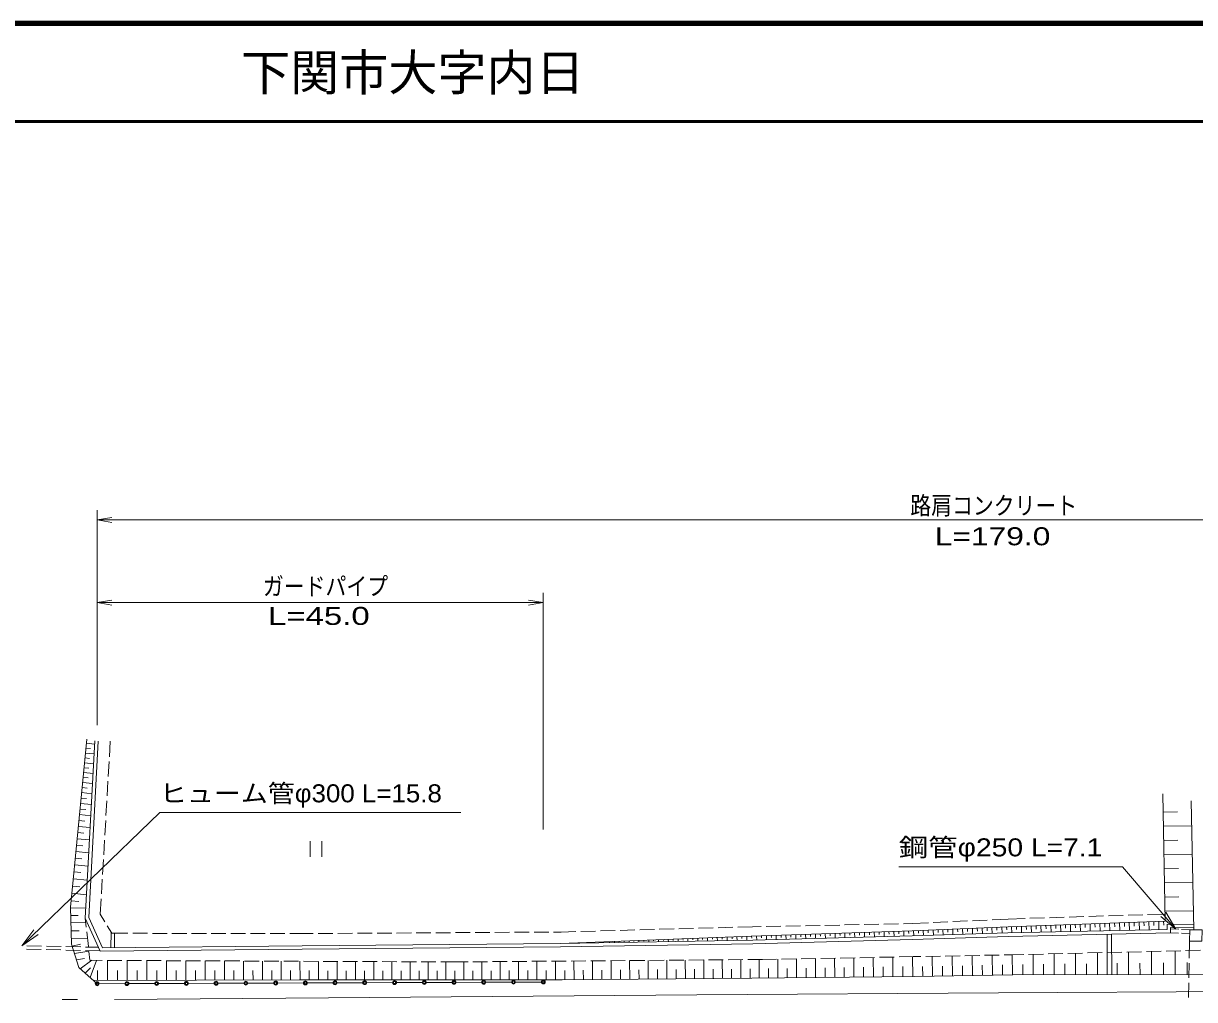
# Model space of a CAD drawing. Units: millimetres, scale not verified. Extents: x 40000 to 680000, y 20000 to 380000.
# Drawn here: x 382848 to 502176, y 280565 to 380000 of the extents above; entities that cross this region are included whole.
import ezdxf
from ezdxf.enums import TextEntityAlignment as Align

# ---------------------------------------------------------------- set-up
doc = ezdxf.new("R2010")
doc.units = ezdxf.units.MM
doc.header["$LTSCALE"] = 1000
for name, color, linetype, lineweight in [('M-STR-HTXT', 7, 'Continuous', 13), ('M-STR-STRC', 7, 'Continuous', 13), ('M-TTL', 2, 'Continuous', 140), ('M-TTL-LINE', 7, 'Continuous', 50), ('M-WORK', 1, 'Continuous', 13)]:
    doc.layers.add(name, color=color, linetype=linetype, lineweight=lineweight)
doc.layers.add('M-TTL-TXT', color=7, linetype='Continuous')
doc.styles.add('ＭＳ ゴシック', font='')
doc.styles.add('ＭＳ Ｐゴシック', font='')
doc.styles.get('ＭＳ ゴシック').set_extended_font_data('MS Gothic')
doc.styles.get('ＭＳ Ｐゴシック').set_extended_font_data('MS PGothic')

# ---------------------------------------------------------------- blocks, each defined once
blk = doc.blocks.new('open_arrow')
at = {"color": 0, "linetype": 'Continuous', "lineweight": -2}
blk.add_lwpolyline([(7.5, 1.25), (0, 0), (7.5, -1.25)], dxfattribs=at)

msp = doc.modelspace()

# ---------------------------------------------------------------- linework, layer by layer
at = {"layer": 'M-STR-HTXT'}
for p, q in [((390359, 308513), (390359, 330424)), ((390359, 329424), (572392, 329424)), ((390359, 320998), (435813, 320998)), ((435813, 297891), (435813, 321998))]:
    msp.add_line(p, q, dxfattribs=at)
for points in [[(382683, 286050), (396745, 299609), (427409, 299609)], [(500275, 287733), (494848, 294103), (472035, 294103)]]:
    msp.add_lwpolyline(points, dxfattribs=at)
at = {"layer": 'M-STR-STRC'}
for p, q in [((390559, 282180), (393189, 282190)), ((393589, 282192), (396219, 282202)), ((396619, 282203), (399250, 282213)), ((399650, 282215), (402280, 282225)), ((402680, 282227), (405310, 282237)), ((405710, 282238), (408340, 282249)), ((408740, 282250), (411371, 282260)), ((411771, 282262), (414401, 282272)), ((414801, 282274), (417431, 282284)), ((417831, 282285), (420462, 282296)), ((420862, 282297), (423492, 282307)), ((423892, 282309), (426522, 282319)), ((426922, 282320), (429553, 282331)), ((429953, 282332), (432583, 282342)), ((432983, 282344), (435613, 282354))]:
    msp.add_line(p, q, dxfattribs=at)
for centre, radius in [((390359, 282179), 200), ((390359, 282179), 160), ((390359, 282179), 120), ((390359, 282179), 100), ((393389, 282191), 200), ((393389, 282191), 160), ((393389, 282191), 120), ((393389, 282191), 100), ((396419, 282203), 200), ((396419, 282203), 160), ((396419, 282203), 120), ((396419, 282203), 100), ((399450, 282214), 200), ((399450, 282214), 160), ((399450, 282214), 120), ((399450, 282214), 100), ((402480, 282226), 200), ((402480, 282226), 160), ((402480, 282226), 120), ((402480, 282226), 100), ((405510, 282238), 200), ((405510, 282238), 160), ((405510, 282238), 120), ((405510, 282238), 100), ((408540, 282249), 200), ((408540, 282249), 160), ((408540, 282249), 120), ((408540, 282249), 100), ((411571, 282261), 200), ((411571, 282261), 160), ((411571, 282261), 120), ((411571, 282261), 100), ((414601, 282273), 200), ((414601, 282273), 160), ((414601, 282273), 120), ((414601, 282273), 100), ((417631, 282285), 200), ((417631, 282285), 160), ((417631, 282285), 120), ((417631, 282285), 100), ((420662, 282296), 200), ((420662, 282296), 160), ((420662, 282296), 120), ((420662, 282296), 100), ((423692, 282308), 200), ((423692, 282308), 160), ((423692, 282308), 120), ((423692, 282308), 100), ((426722, 282320), 200), ((426722, 282320), 160), ((426722, 282320), 120), ((426722, 282320), 100), ((429753, 282331), 200), ((429753, 282331), 160), ((429753, 282331), 120), ((429753, 282331), 100), ((432783, 282343), 200), ((432783, 282343), 160), ((432783, 282343), 120), ((432783, 282343), 100), ((435813, 282355), 200), ((435813, 282355), 160), ((435813, 282355), 120), ((435813, 282355), 100)]:
    msp.add_circle(centre, radius, dxfattribs=at)
at = {"layer": 'M-TTL'}
msp.add_line((680000, 380000), (40000, 380000), dxfattribs=at)
at = {"layer": 'M-TTL-LINE'}
msp.add_line((40000, 370000), (680000, 370000), dxfattribs=at)
at = {"layer": 'M-WORK'}
for p, q in [((391702, 306873), (391610, 305300)), ((389184, 305678), (390050, 305592)), ((389233, 306175), (389666, 306132)), ((389282, 306673), (390104, 306591)), ((389085, 304682), (389996, 304592)), ((389134, 305180), (389590, 305135)), ((391580, 304800), (391493, 303303)), ((388937, 303188), (389437, 303138)), ((388987, 303687), (389942, 303593)), ((389036, 304185), (389513, 304138)), ((388836, 302165), (389359, 302113)), ((388888, 302688), (389887, 302589)), ((391464, 302804), (391376, 301306)), ((388730, 301094), (389277, 301040)), ((388784, 301642), (389830, 301538)), ((391347, 300807), (391259, 299310)), ((502088, 287671), (501830, 300822)), ((388619, 299974), (389192, 299917)), ((388676, 300547), (389770, 300438)), ((498988, 299651), (500422, 299674)), ((388503, 298801), (389102, 298742)), ((388562, 299401), (389708, 299287)), ((391230, 298811), (391143, 297313)), ((388383, 297576), (389009, 297516)), ((388444, 298202), (389643, 298083)), ((499011, 298216), (501880, 298263)), ((388261, 296298), (388914, 296236)), ((388323, 296950), (389575, 296831)), ((391113, 296814), (391026, 295317)), ((412061, 296694), (412061, 295094)), ((413261, 295094), (413261, 296694)), ((499035, 296777), (500474, 296801)), ((388134, 294966), (388814, 294901)), ((388199, 295646), (389504, 295521)), ((390997, 294817), (390909, 293320)), ((499059, 295338), (501937, 295386)), ((388002, 293576), (388711, 293509)), ((388069, 294285), (389430, 294156)), ((499083, 293895), (500526, 293919)), ((387934, 292867), (389352, 292732)), ((390880, 292821), (390792, 291323)), ((499107, 292451), (501993, 292499)), ((387793, 291389), (389272, 291248)), ((387864, 292128), (388603, 292057)), ((387720, 290624), (388485, 290551)), ((390763, 290824), (390671, 289251)), ((499131, 291003), (500578, 291027)), ((387664, 289859), (389199, 289899)), ((387683, 289115), (388427, 289134)), ((389142, 288847), (389243, 287947)), ((390671, 289251), (391134, 288497)), ((483197, 288772), (484901, 288826)), ((485401, 288842), (486900, 288890)), ((487400, 288906), (488899, 288954)), ((489399, 288969), (490898, 289017)), ((491398, 289033), (492897, 289081)), ((493397, 289097), (494896, 289144)), ((495396, 289160), (496895, 289208)), ((497395, 289224), (499099, 289278)), ((499155, 289556), (502050, 289604)), ((387702, 288371), (389191, 288409)), ((391395, 288071), (391858, 287318)), ((441640, 287556), (443140, 287598)), ((443640, 287611), (445139, 287652)), ((445639, 287666), (447138, 287707)), ((447638, 287721), (449137, 287762)), ((449637, 287775), (451137, 287816)), ((451637, 287830), (453136, 287871)), ((453636, 287885), (455135, 287926)), ((455635, 287939), (457140, 287981)), ((457140, 287981), (458020, 287998)), ((458520, 288008), (460020, 288038)), ((460519, 288048), (462019, 288077)), ((462519, 288087), (464019, 288117)), ((464519, 288127), (466018, 288157)), ((466518, 288166), (468018, 288196)), ((468518, 288206), (470018, 288236)), ((470517, 288246), (472017, 288275)), ((472517, 288285), (473397, 288303)), ((473397, 288303), (475051, 288382)), ((474536, 287600), (474558, 287080)), ((475036, 287621), (475047, 287361)), ((475535, 287643), (475558, 287111)), ((475550, 288406), (477048, 288478)), ((476035, 287664), (476046, 287398)), ((476534, 287685), (476557, 287142)), ((477034, 287706), (477046, 287435)), ((477534, 287728), (477557, 287174)), ((477548, 288502), (479046, 288573)), ((478033, 287749), (478045, 287472)), ((478533, 287770), (478557, 287205)), ((479032, 287791), (479044, 287509)), ((479532, 287812), (479556, 287236)), ((479545, 288597), (481044, 288669)), ((480031, 287834), (480044, 287545)), ((480531, 287855), (480556, 287267)), ((481030, 287876), (481043, 287582)), ((481530, 287897), (481555, 287298)), ((481543, 288693), (483197, 288772)), ((482030, 287918), (482042, 287619)), ((482529, 287940), (482555, 287329)), ((483029, 287961), (483042, 287656)), ((483528, 287980), (483551, 287357)), ((484028, 287998), (484039, 287687)), ((484528, 288017), (484551, 287380)), ((485027, 288035), (485039, 287717)), ((485527, 288054), (485551, 287402)), ((486027, 288072), (486039, 287746)), ((486526, 288090), (486551, 287425)), ((487026, 288109), (487038, 287776)), ((487526, 288127), (487551, 287448)), ((488025, 288146), (488038, 287806)), ((488525, 288164), (488550, 287471)), ((489025, 288182), (489037, 287836)), ((489524, 288201), (489550, 287493)), ((490024, 288219), (490037, 287865)), ((490523, 288237), (490550, 287516)), ((491023, 288256), (491036, 287895)), ((491523, 288274), (491550, 287539)), ((492022, 288293), (492036, 287925)), ((492522, 288311), (492550, 287561)), ((493022, 288329), (493036, 287955)), ((493521, 288348), (493550, 287584)), ((494021, 288366), (494035, 287984)), ((494521, 288385), (494549, 287607)), ((495020, 288403), (495035, 288014)), ((495520, 288421), (495549, 287629)), ((496020, 288440), (496034, 288044)), ((496519, 288458), (496549, 287652)), ((497019, 288477), (497034, 288074)), ((497519, 288495), (497549, 287675)), ((498018, 288513), (498034, 288103)), ((498518, 288532), (498549, 287697)), ((499018, 288550), (499033, 288133)), ((500556, 287721), (499730, 287756)), ((501682, 287673), (500856, 287708)), ((387724, 287556), (388538, 287577)), ((387745, 286741), (389374, 286784)), ((389299, 287451), (389467, 285960)), ((391790, 287429), (391768, 285843)), ((391858, 287318), (393485, 287316)), ((392134, 285847), (392144, 287318)), ((393985, 287315), (395485, 287313)), ((395985, 287312), (397485, 287310)), ((397985, 287310), (399485, 287307)), ((399985, 287307), (401485, 287305)), ((401985, 287304), (403485, 287302)), ((403985, 287301), (405485, 287299)), ((405985, 287298), (407485, 287296)), ((407985, 287296), (409485, 287293)), ((409985, 287293), (411611, 287290)), ((411611, 287290), (412374, 287295)), ((412874, 287298), (414374, 287307)), ((414874, 287310), (416374, 287319)), ((416874, 287322), (418374, 287331)), ((418874, 287334), (420374, 287343)), ((420874, 287346), (422374, 287355)), ((422874, 287358), (424374, 287367)), ((424874, 287370), (426373, 287379)), ((426873, 287382), (428373, 287391)), ((428873, 287394), (430373, 287403)), ((430873, 287406), (432373, 287415)), ((432873, 287418), (434373, 287427)), ((434873, 287430), (436373, 287439)), ((436873, 287442), (437636, 287447)), ((437636, 287447), (439141, 287488)), ((439641, 287502), (441140, 287543)), ((442557, 286464), (442561, 286356)), ((443056, 286483), (443058, 286429)), ((443556, 286502), (443561, 286373)), ((444056, 286521), (444058, 286457)), ((444555, 286540), (444561, 286390)), ((445055, 286560), (445058, 286484)), ((445554, 286579), (445561, 286407)), ((446054, 286598), (446057, 286512)), ((446554, 286617), (446561, 286424)), ((447053, 286637), (447057, 286540)), ((447553, 286656), (447561, 286441)), ((448053, 286675), (448057, 286567)), ((448552, 286694), (448561, 286457)), ((449052, 286713), (449056, 286595)), ((449551, 286733), (449561, 286474)), ((450051, 286752), (450056, 286623)), ((450551, 286771), (450561, 286491)), ((451050, 286790), (451056, 286650)), ((451550, 286809), (451562, 286508)), ((452050, 286829), (452055, 286678)), ((452549, 286848), (452562, 286525)), ((453049, 286867), (453055, 286706)), ((453548, 286886), (453562, 286542)), ((454048, 286906), (454055, 286733)), ((454548, 286925), (454562, 286559)), ((455047, 286944), (455054, 286761)), ((455547, 286963), (455562, 286576)), ((456047, 286982), (456054, 286789)), ((456546, 287002), (456562, 286593)), ((457046, 287021), (457053, 286816)), ((457546, 287037), (457559, 286614)), ((458045, 287053), (458052, 286841)), ((458545, 287069), (458559, 286641)), ((459045, 287085), (459052, 286871)), ((459545, 287102), (459559, 286668)), ((460044, 287118), (460051, 286901)), ((460544, 287134), (460558, 286695)), ((461044, 287150), (461051, 286931)), ((461544, 287167), (461558, 286722)), ((462043, 287183), (462050, 286961)), ((462543, 287199), (462558, 286749)), ((463043, 287215), (463050, 286991)), ((463542, 287232), (463557, 286777)), ((464042, 287248), (464050, 287020)), ((464542, 287264), (464557, 286804)), ((465042, 287280), (465049, 287050)), ((465541, 287297), (465557, 286831)), ((466041, 287313), (466049, 287080)), ((466541, 287329), (466556, 286858)), ((467041, 287345), (467048, 287110)), ((467540, 287362), (467556, 286885)), ((468040, 287378), (468048, 287140)), ((468540, 287394), (468556, 286912)), ((469040, 287410), (469047, 287170)), ((469539, 287427), (469555, 286940)), ((470039, 287443), (470047, 287199)), ((470539, 287459), (470555, 286967)), ((471039, 287475), (471047, 287229)), ((471538, 287492), (471554, 286994)), ((472038, 287508), (472046, 287259)), ((472538, 287524), (472554, 287021)), ((473037, 287540), (473046, 287289)), ((473537, 287558), (473559, 287049)), ((474037, 287579), (474048, 287325)), ((493274, 283105), (493257, 287227)), ((493705, 287237), (493734, 283106)), ((499714, 287374), (500547, 287338)), ((500847, 287325), (501680, 287289)), ((501675, 286528), (501635, 284785)), ((383171, 285690), (384670, 285660)), ((383183, 286040), (384682, 286010)), ((385170, 285650), (386670, 285619)), ((385182, 285999), (386682, 285969)), ((387170, 285609), (388670, 285578)), ((387182, 285959), (388682, 285928)), ((387818, 286017), (388650, 286203)), ((388045, 285273), (389519, 285504)), ((389169, 285568), (390645, 285538)), ((389181, 285918), (390484, 285892)), ((389523, 285463), (389625, 284563)), ((485270, 285170), (486769, 285205)), ((487269, 285217), (488769, 285253)), ((487857, 283094), (487853, 285231)), ((489269, 285265), (490768, 285300)), ((490041, 283099), (490037, 285283)), ((491268, 285312), (492768, 285348)), ((492274, 283103), (492270, 285336)), ((493268, 285360), (494767, 285395)), ((495267, 285407), (496767, 285443)), ((495439, 283109), (495435, 285411)), ((497266, 285455), (498766, 285490)), ((497792, 283114), (497788, 285467)), ((499266, 285502), (500765, 285538)), ((500198, 283119), (500193, 285524)), ((501265, 285550), (502765, 285585)), ((388250, 284596), (389056, 284746)), ((388629, 283705), (389831, 284562)), ((389625, 284563), (390883, 284557)), ((389643, 282810), (390292, 284560)), ((391383, 284555), (392883, 284549)), ((391413, 282524), (391409, 284555)), ((393383, 284546), (394883, 284540)), ((393431, 282528), (393428, 284546)), ((395383, 284537), (396883, 284531)), ((395437, 282532), (395433, 284537)), ((397383, 284528), (398883, 284522)), ((397430, 282535), (397426, 284528)), ((399383, 284519), (400883, 284513)), ((399410, 282539), (399406, 284519)), ((401377, 282543), (401373, 284511)), ((401383, 284510), (402883, 284504)), ((403332, 282547), (403328, 284502)), ((403383, 284502), (404883, 284495)), ((405275, 282551), (405271, 284493)), ((405383, 284493), (406883, 284486)), ((407205, 282554), (407201, 284484)), ((407383, 284484), (408883, 284477)), ((409123, 282558), (409119, 284476)), ((409383, 284475), (410883, 284468)), ((411028, 282562), (411026, 284467)), ((411383, 284466), (412883, 284459)), ((412924, 282564), (412922, 284459)), ((413383, 284457), (414883, 284450)), ((414809, 282566), (414807, 284450)), ((415383, 284448), (416883, 284441)), ((416683, 282567), (416681, 284442)), ((417383, 284439), (418883, 284432)), ((418547, 282569), (418545, 284434)), ((419383, 284430), (420883, 284423)), ((420401, 282571), (420400, 284425)), ((421383, 284421), (422883, 284414)), ((422245, 282573), (422244, 284417)), ((423383, 284412), (424883, 284405)), ((424079, 282575), (424077, 284409)), ((425383, 284403), (426642, 284397)), ((425903, 282577), (425901, 284401)), ((426642, 284397), (428149, 284409)), ((427730, 282579), (427728, 284406)), ((428649, 284413), (430149, 284425)), ((429570, 282581), (429568, 284421)), ((430649, 284429), (432149, 284441)), ((431422, 282583), (431421, 284435)), ((432649, 284445), (434149, 284457)), ((433288, 282585), (433286, 284450)), ((434649, 284461), (436149, 284472)), ((435166, 282587), (435164, 284465)), ((436649, 284476), (438149, 284488)), ((437057, 282588), (437055, 284480)), ((438649, 284492), (440149, 284504)), ((438952, 282600), (438936, 284494)), ((440649, 284508), (442148, 284520)), ((440845, 282616), (440829, 284509)), ((442648, 284524), (444148, 284535)), ((442738, 282632), (442721, 284524)), ((444629, 282648), (444612, 284539)), ((444648, 284539), (446148, 284551)), ((446518, 282664), (446502, 284554)), ((446648, 284555), (448148, 284567)), ((448407, 282681), (448390, 284569)), ((448648, 284571), (450148, 284583)), ((450294, 282697), (450278, 284584)), ((450648, 284587), (452148, 284599)), ((452180, 282713), (452163, 284599)), ((452648, 284602), (454148, 284614)), ((454064, 282729), (454048, 284614)), ((454648, 284618), (456148, 284630)), ((455947, 282745), (455931, 284628)), ((456648, 284634), (458155, 284646)), ((457828, 282762), (457809, 284643)), ((458155, 284646), (459581, 284673)), ((459722, 282781), (459703, 284675)), ((460081, 284682), (461581, 284711)), ((461633, 282800), (461614, 284711)), ((462081, 284720), (463581, 284748)), ((463561, 282820), (463542, 284748)), ((464081, 284758), (465580, 284786)), ((465506, 282839), (465487, 284784)), ((466080, 284796), (467580, 284824)), ((467469, 282859), (467449, 284821)), ((468080, 284833), (469580, 284862)), ((469449, 282879), (469430, 284859)), ((470079, 284871), (471579, 284899)), ((471447, 282898), (471427, 284897)), ((472079, 284909), (473505, 284936)), ((473463, 282919), (473443, 284935)), ((473505, 284936), (474280, 284951)), ((474780, 284960), (476280, 284989)), ((475486, 282951), (475452, 284973)), ((476780, 284999), (478280, 285028)), ((477514, 282984), (477480, 285012)), ((478530, 283001), (478513, 284018)), ((478780, 285037), (480279, 285066)), ((479547, 283018), (479513, 285051)), ((480566, 283035), (480549, 284054)), ((480779, 285076), (482279, 285105)), ((481586, 283052), (481552, 285091)), ((482608, 283069), (482591, 284091)), ((482779, 285114), (483554, 285129)), ((483554, 285129), (484770, 285158)), ((483630, 283086), (483596, 285130)), ((484675, 283088), (484673, 284133)), ((485720, 283090), (485716, 285180)), ((486789, 283092), (486787, 284161)), ((488949, 283097), (488947, 284189)), ((491158, 283101), (491156, 284217)), ((494289, 283107), (494286, 284258)), ((496616, 283112), (496614, 284288)), ((498995, 283116), (498993, 284319)), ((501427, 283121), (501425, 284351)), ((501623, 284285), (501589, 282785)), ((389137, 283256), (389692, 283814)), ((390397, 282522), (390395, 283537)), ((392422, 282526), (392420, 283535)), ((394434, 282530), (394432, 283532)), ((396433, 282533), (396431, 283530)), ((398420, 282537), (398418, 283527)), ((400394, 282541), (400392, 283525)), ((402355, 282545), (402353, 283522)), ((404303, 282549), (404302, 283520)), ((406240, 282552), (406238, 283517)), ((408164, 282556), (408162, 283515)), ((410076, 282560), (410074, 283513)), ((411976, 282563), (411975, 283510)), ((413866, 282565), (413865, 283507)), ((415746, 282566), (415745, 283504)), ((417615, 282568), (417614, 283501)), ((419474, 282570), (419473, 283497)), ((421323, 282572), (421323, 283494)), ((423162, 282574), (423161, 283491)), ((424991, 282576), (424990, 283488)), ((426817, 282578), (426816, 283491)), ((428650, 282580), (428649, 283500)), ((430496, 282582), (430495, 283508)), ((432355, 282584), (432354, 283516)), ((434227, 282586), (434226, 283525)), ((436111, 282587), (436110, 283533)), ((438004, 282591), (437996, 283539)), ((439899, 282608), (439890, 283554)), ((441792, 282624), (441783, 283570)), ((443683, 282640), (443675, 283586)), ((445573, 282656), (445565, 283601)), ((447462, 282672), (447454, 283617)), ((449350, 282689), (449342, 283632)), ((451237, 282705), (451229, 283648)), ((453122, 282721), (453114, 283663)), ((455006, 282737), (454998, 283679)), ((456888, 282753), (456880, 283694)), ((458775, 282772), (458766, 283719)), ((460678, 282791), (460668, 283746)), ((462597, 282810), (462587, 283774)), ((464534, 282829), (464524, 283802)), ((466488, 282849), (466478, 283830)), ((468459, 282869), (468449, 283859)), ((470448, 282888), (470438, 283888)), ((472455, 282909), (472445, 283917)), ((474475, 282934), (474458, 283945)), ((476500, 282968), (476483, 283982)), ((501578, 282286), (501544, 280786)), ((386799, 280565), (388342, 280565))]:
    msp.add_line(p, q, dxfattribs=at)
for points in [[(390359, 282179), (388482, 283833), (387758, 286214), (387660, 289993), (388421, 297975), (389323, 307085)], [(390122, 306915), (389142, 288847), (390670, 285482), (411245, 285691), (437565, 285922), (457169, 286253), (473423, 286695), (483168, 286998), (499714, 287374)], [(390471, 306896), (389496, 288914), (390895, 285834), (411241, 286041), (437560, 286272), (457162, 286603), (473413, 287045), (483159, 287348), (499378, 287716)], [(498956, 301531), (499171, 288556), (483171, 287967), (473416, 287553), (456999, 287019), (437560, 286272)], [(499378, 287716), (499400, 288254), (502077, 288217)], [(499714, 287374), (499736, 287899), (502084, 287867)], [(572411, 283708), (548224, 283500), (524082, 283210), (504577, 283127), (483665, 283086), (473643, 282920), (457079, 282755), (437740, 282589), (410961, 282562), (389971, 282521)], [(392125, 280565), (413924, 280749), (451462, 281042), (482205, 281263), (506337, 281373), (537007, 281630), (561359, 281704), (572420, 281704)]]:
    msp.add_lwpolyline(points, dxfattribs=at)
msp.add_lwpolyline([(501682, 287673), (502934, 287665), (502926, 286520), (501675, 286528)], close=True, dxfattribs=at)

# ---------------------------------------------------------------- block references
at = {"layer": 'M-STR-HTXT', "xscale": 200, "yscale": 200}
for p in [(390359, 329424), (390359, 320998)]:
    msp.add_blockref('open_arrow', p, dxfattribs=at)
at = {"layer": 'M-STR-HTXT'}
for p, xscale, yscale, rotation in [((435813, 320998), 200, 200, 180), ((500275, 287733), 267, 267, 130.4), ((382683, 286050), 267, 267, 44)]:
    msp.add_blockref('open_arrow', p, dxfattribs=dict(at, xscale=xscale, yscale=yscale, rotation=rotation))

# ---------------------------------------------------------------- texts
at = {"layer": 'M-STR-HTXT', "style": 'ＭＳ Ｐゴシック'}
for s, width, p in [('路肩コンクリート', 0.85, (481712, 329424)), ('L=179.0', 1.35, (481588, 326291)), ('ガードパイプ', 0.85, (413626, 321202)), ('L=45.0', 1.4, (412949, 318180))]:
    msp.add_text(s, height=1833, dxfattribs=dict(at, width=width)).set_placement(p, align=Align.BOTTOM_CENTER)
for s, width, p in [('ヒューム管φ300 L=15.8', 1.1, (396745, 300109)), ('鋼管φ250 L=7.1', 1.2, (472035, 294603))]:
    msp.add_text(s, height=1833, dxfattribs=dict(at, width=width)).set_placement(p, align=Align.BOTTOM_LEFT)
at = {"layer": 'M-TTL-TXT', "style": 'ＭＳ ゴシック'}
msp.add_text('下関市大字内日', height=3666, dxfattribs=at).set_placement((405024, 375000), align=Align.MIDDLE_LEFT)

doc.saveas('drawing.dxf')
